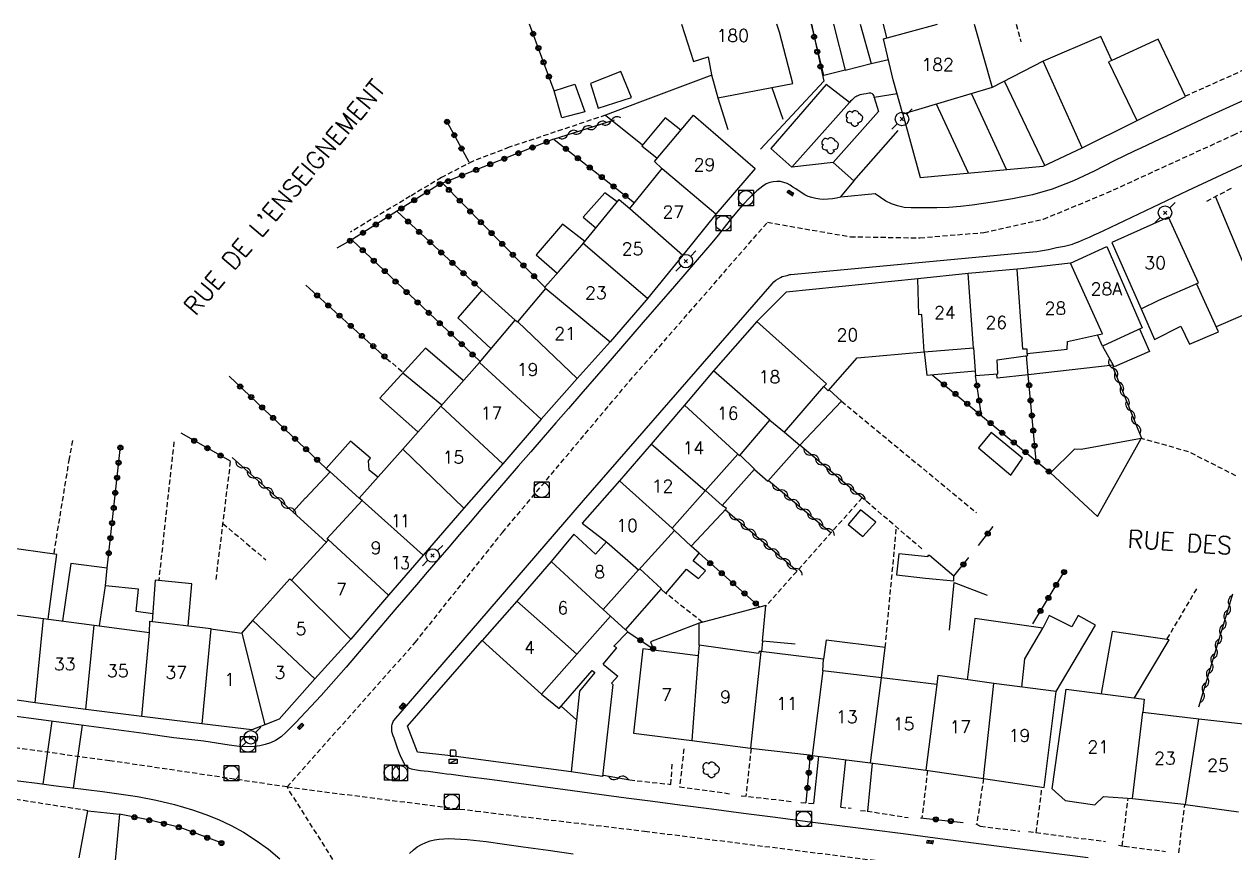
# Model space of a CAD drawing. Header units: millimetres. Extents: x 254999 to 256000, y 142999 to 144000.
# Drawn here: x 255364.5 to 255484.3, y 143918 to 144000 of the extents above; entities that cross this region are included whole.
import ezdxf
from ezdxf.enums import TextEntityAlignment as Align

# ---------------------------------------------------------------- set-up
doc = ezdxf.new("R2010")
doc.units = ezdxf.units.MM
doc.linetypes.add('DASHED', pattern=[0.75, 0.5, -0.25])
doc.layers.get('0').update_dxf_attribs({"linetype": 'CONTINUOUS'})
for name, color, linetype in [('W0001', 6, 'DASHED'), ('W0008', 7, 'CONTINUOUS'), ('W0014', 7, 'CONTINUOUS'), ('W0017', 7, 'CONTINUOUS'), ('W0020', 2, 'CONTINUOUS'), ('W0101', 7, 'CONTINUOUS'), ('W0104', 1, 'CONTINUOUS'), ('W0105', 7, 'CONTINUOUS'), ('W0112', 1, 'DASHED'), ('W0300', 7, 'CONTINUOUS'), ('W0310', 3, 'CONTINUOUS'), ('W0323', 7, 'CONTINUOUS'), ('W0330', 7, 'CONTINUOUS'), ('W0401', 7, 'CONTINUOUS'), ('W0420', 7, 'CONTINUOUS'), ('W0438', 7, 'CONTINUOUS'), ('W0473', 7, 'CONTINUOUS'), ('W0989', 7, 'CONTINUOUS'), ('W0991', 7, 'CONTINUOUS'), ('W1102', 7, 'CONTINUOUS')]:
    doc.layers.add(name, color=color, linetype=linetype)
doc.styles.get("Standard").update_dxf_attribs({"font": 'romans.shx', "width": 0.85})

# ---------------------------------------------------------------- blocks, each defined once
blk = doc.blocks.new('T473')
for p, q in [((-0.166667, 0.166667), (0.166667, -0.166667)), ((-0.166667, -0.166667), (0.166667, 0.166667)), ((0.500001, 0.500001), (1.000002, 1.000002)), ((-1.000002, -1.000002), (-0.500001, -0.500001))]:
    blk.add_line(p, q)
blk.add_ellipse((0, 0), major_axis=(0.471405, 0.471405), ratio=1, start_param=5.4977871438, end_param=11.780972451)
blk = doc.blocks.new('T401')
for p, q in [((-0.3, 0.3), (0, 0.3)), ((-0.3, -0.25), (-0.3, 0.3)), ((-0.3, 0.15), (0, 0.15)), ((-0.3, 0), (0, 0)), ((0, 0.3), (0, -0.25)), ((-0.3, -0.15), (0, -0.15)), ((-0.3, -0.25), (-0.3, -0.3)), ((-0.3, -0.3), (0, -0.3)), ((0, -0.3), (0, -0.25))]:
    blk.add_line(p, q)
blk = doc.blocks.new('T420')
for p, q in [((0.75, 0.75), (-0.75, 0.75)), ((-0.75, 0.75), (-0.75, -0.75)), ((0.75, 0.75), (0.75, -0.75)), ((0.75, -0.75), (-0.75, -0.75))]:
    blk.add_line(p, q)
blk.add_ellipse((0, 0), major_axis=(-0.53, 0.53), ratio=1, start_param=3.926991, end_param=10.210176)
blk = doc.blocks.new('T300')
for p, q in [((-0.8, 0.51), (-0.86, 0.34)), ((-0.86, 0.34), (-0.86, 0.17)), ((-0.86, 0.17), (-0.74, 0.06)), ((-0.69, 0.63), (-0.8, 0.51)), ((-0.8, -0.06), (-0.74, 0.06)), ((-0.74, 0.06), (-0.69, 0.11)), ((-0.57, 0.69), (-0.69, 0.63)), ((-0.46, 0.69), (-0.57, 0.69)), ((-0.29, 0.63), (-0.46, 0.69)), ((-0.29, 0.63), (-0.17, 0.74)), ((-0.23, 0.57), (-0.29, 0.63)), ((-0.17, 0.74), (-0.06, 0.8)), ((-0.06, 0.8), (0.06, 0.8)), ((0.06, 0.8), (0.23, 0.74)), ((0.23, 0.74), (0.34, 0.63)), ((0.34, 0.63), (0.4, 0.51)), ((0.46, 0.46), (0.34, 0.46)), ((0.4, 0.51), (0.4, 0.46)), ((0.57, 0.4), (0.46, 0.46)), ((0.57, 0.4), (0.69, 0.29)), ((0.69, 0.29), (0.74, 0.17)), ((0.74, 0.06), (0.69, -0.17)), ((0.74, 0.17), (0.74, 0.06)), ((-0.8, -0.17), (-0.8, -0.06)), ((-0.8, -0.23), (-0.8, -0.17)), ((-0.74, -0.34), (-0.8, -0.23)), ((-0.69, -0.4), (-0.74, -0.34)), ((-0.51, -0.46), (-0.69, -0.4)), ((-0.4, -0.46), (-0.51, -0.46)), ((-0.4, -0.46), (-0.34, -0.46)), ((-0.34, -0.46), (-0.34, -0.4)), ((-0.34, -0.51), (-0.34, -0.46)), ((-0.29, -0.63), (-0.34, -0.51)), ((-0.17, -0.74), (-0.29, -0.63)), ((-0.06, -0.8), (-0.17, -0.74)), ((0.06, -0.8), (-0.06, -0.8)), ((0.17, -0.74), (0.06, -0.8)), ((0.23, -0.69), (0.17, -0.74)), ((0.29, -0.46), (0.23, -0.46)), ((0.29, -0.63), (0.23, -0.69)), ((0.46, -0.4), (0.29, -0.46)), ((0.34, -0.51), (0.29, -0.63)), ((0.34, -0.51), (0.34, -0.46)), ((0.57, -0.34), (0.46, -0.4)), ((0.63, -0.29), (0.57, -0.34)), ((0.69, -0.17), (0.63, -0.29))]:
    blk.add_line(p, q)
blk = doc.blocks.new('T438')
for p, q in [((-0.4, 0.2), (0.4, 0.2)), ((-0.4, -0.2), (-0.4, 0.2)), ((0.15, 1.1), (-0.3, 1.1)), ((-0.3, 1.1), (-0.3, 0.5)), ((-0.3, 0.5), (0.15, 0.5)), ((0.3, 0.65), (0.3, 0.95)), ((0.4, 0.2), (0.4, -0.2))]:
    blk.add_line(p, q)
at = {"flags": 128}
for points in [[(-0.4, -0.2), (0.4, 0.2)], [(0.4, -0.2), (-0.4, -0.2)]]:
    blk.add_lwpolyline(points, dxfattribs=at)
for centre, major_axis, start_param, end_param in [((0.15, 0.95), (0.106, -0.106), 0.785398, 2.356194), ((0.15, 0.65), (0.106, 0.106), 3.926991, 5.497787)]:
    blk.add_ellipse(centre, major_axis=major_axis, ratio=1, start_param=start_param, end_param=end_param)
blk = doc.blocks.new('t310o')
at = {"color": 0, "linetype": 'Continuous'}
for centre, start, end in [((-0.5, 0.38), 216.8699, 323.1304), ((0.5, -0.37), 36.8699, 143.1303)]:
    blk.add_arc(centre, 0.625, start, end, dxfattribs=at)
blk = doc.blocks.new('t323o')
at = {"color": 0, "linetype": 'Continuous'}
for radius in [0.25, 0.15]:
    blk.add_circle((0, 0), radius, dxfattribs=at)

msp = doc.modelspace()

# ---------------------------------------------------------------- linework, layer by layer
at = {"layer": 'W0001'}
for points in [[(255390.5, 143924.52), (255403.19, 143938.82), (255411.83, 143949.71), (255424.37, 143964.66), (255438.06, 143980.4), (255446.26, 143978.97), (255453.14, 143978.86), (255459.47, 143979.39), (255465.38, 143980.71), (255471.64, 143983.3), (255484.16, 143989.03), (255505.51, 143998.67), (255508.68, 144000)], [(255390.5, 143924.52), (255372.96, 143927.12), (255359.56, 143928.92), (255346.14, 143930.69), (255339.13, 143931.63), (255333.83, 143931.78), (255330.3, 143930.93), (255325.17, 143928.2), (255315.01, 143921.88), (255310.06, 143918.79), (255307.18, 143916.39), (255305.92, 143914.04)], [(255390.5, 143924.52), (255409.2, 143922.14), (255425.9, 143920.15), (255457.73, 143916.13), (255484.25, 143912.48), (255522.9, 143907.65), (255546.25, 143904.2)], [(255434.12, 143854.58), (255428.91, 143862.99), (255416.13, 143883.48), (255402.68, 143905.33), (255390.5, 143924.52)]]:
    msp.add_lwpolyline(points, dxfattribs=at)
at = {"layer": 'W0008'}
for points in [[(255485.96, 143992.81), (255483.78, 143991.82), (255481.61, 143990.82), (255479.44, 143989.82), (255478.8, 143989.53), (255478.17, 143989.23), (255477.54, 143988.93), (255476.9, 143988.63), (255476.27, 143988.34), (255475.64, 143988.04), (255475.01, 143987.74), (255474.37, 143987.45), (255472.37, 143986.47), (255470.38, 143985.45), (255468.35, 143984.49), (255466.25, 143983.69), (255464.3, 143983.13), (255462.32, 143982.71), (255460.33, 143982.38), (255458.33, 143982.1), (255457.16, 143981.97), (255456, 143981.88), (255454.82, 143981.83), (255453.65, 143981.82), (255452.97, 143981.82), (255452.28, 143981.82), (255451.6, 143981.87), (255450.92, 143982.02), (255450.33, 143982.23), (255449.76, 143982.5), (255449.23, 143982.84), (255448.73, 143983.23)], [(255448.73, 143983.23), (255445.32, 143982.88)]]:
    msp.add_lwpolyline(points, dxfattribs=at)
at = {"layer": 'W0014'}
for points in [[(255445.76, 143995.45), (255448.31, 143996.1)], [(255479.68, 143983.53), (255502.91, 143994.36)], [(255448.61, 143992.74), (255448.61, 143992.85), (255448.58, 143992.96), (255448.52, 143993.05), (255448.44, 143993.12), (255448.28, 143993.18), (255448.12, 143993.18), (255447.96, 143993.15), (255447.82, 143993.12), (255447.61, 143993.09), (255447.41, 143993.06), (255447.2, 143993), (255447, 143992.93), (255446.9, 143992.89), (255446.81, 143992.83), (255446.72, 143992.77), (255446.63, 143992.7), (255446.52, 143992.6), (255446.4, 143992.5), (255446.29, 143992.39), (255446.19, 143992.27)], [(255444.55, 143986.32), (255440.48, 143985.84)], [(255445.32, 143982.88), (255444.9, 143982.78), (255444.48, 143982.71), (255444.06, 143982.68), (255443.64, 143982.67), (255443.24, 143982.7), (255442.84, 143982.75), (255442.45, 143982.84), (255442.07, 143982.96), (255441.9, 143983.04), (255441.75, 143983.12), (255441.6, 143983.21), (255441.45, 143983.31), (255441.3, 143983.42), (255441.16, 143983.52), (255441.01, 143983.62), (255440.86, 143983.71), (255440.58, 143983.88), (255440.3, 143984.07), (255440, 143984.24), (255439.69, 143984.35), (255439.34, 143984.42), (255438.98, 143984.44), (255438.63, 143984.41), (255438.28, 143984.34), (255437.92, 143984.19), (255437.6, 143983.99), (255437.3, 143983.76), (255437.01, 143983.51), (255436.3, 143982.85), (255435.62, 143982.14), (255434.98, 143981.41), (255434.36, 143980.65), (255433.76, 143979.89), (255433.16, 143979.13), (255432.56, 143978.37), (255431.93, 143977.63), (255428.85, 143974.07), (255425.76, 143970.51), (255422.68, 143966.95), (255419.59, 143963.39), (255418.35, 143961.96), (255417.11, 143960.54), (255415.87, 143959.11), (255414.63, 143957.69), (255413.39, 143956.26), (255412.16, 143954.84), (255410.92, 143953.41), (255409.68, 143951.98), (255408.62, 143950.74), (255407.56, 143949.5), (255406.5, 143948.26), (255405.44, 143947.01), (255404.38, 143945.77), (255403.32, 143944.53), (255402.25, 143943.29), (255401.18, 143942.06), (255398.76, 143939.23), (255396.35, 143936.39), (255393.89, 143933.59), (255391.33, 143930.88), (255390.87, 143930.4), (255390.41, 143929.93), (255389.91, 143929.48), (255389.35, 143929.11), (255388.86, 143928.88), (255388.35, 143928.71), (255387.82, 143928.59), (255387.29, 143928.53), (255386.02, 143928.51), (255384.76, 143928.66), (255383.51, 143928.86), (255382.28, 143929.04), (255379.3, 143929.4), (255376.33, 143929.8), (255373.35, 143930.21), (255370.38, 143930.61), (255364.91, 143931.34), (255359.43, 143932.07)], [(255401.07, 143931.1), (255409.57, 143940.96), (255419.84, 143952.86), (255438.52, 143974.32), (255438.7, 143974.51), (255438.9, 143974.67), (255439.12, 143974.82), (255439.35, 143974.95), (255439.5, 143975.02), (255439.66, 143975.07), (255439.83, 143975.11), (255439.99, 143975.15), (255440.09, 143975.18), (255440.18, 143975.2), (255440.27, 143975.22), (255440.37, 143975.23), (255463.6, 143977.41), (255463.97, 143977.44), (255464.34, 143977.47), (255464.71, 143977.51), (255465.08, 143977.56), (255465.48, 143977.63), (255465.88, 143977.71), (255466.28, 143977.8), (255466.68, 143977.89), (255467.07, 143977.97), (255467.47, 143978.05), (255467.86, 143978.14), (255468.25, 143978.25), (255468.55, 143978.36), (255468.85, 143978.48), (255469.15, 143978.61), (255469.45, 143978.73), (255469.92, 143978.94), (255470.4, 143979.15), (255470.87, 143979.36), (255471.34, 143979.58), (255479.68, 143983.53)], [(255446.61, 143984.49), (255445.24, 143982.87)], [(255469.79, 143917.5), (255462.23, 143918.48), (255454.66, 143919.46), (255451.5, 143919.87), (255448.34, 143920.27), (255445.18, 143920.68), (255442.01, 143921.08), (255438.85, 143921.49), (255435.69, 143921.9), (255432.53, 143922.31), (255429.37, 143922.72), (255426.71, 143923.07), (255424.06, 143923.43), (255421.4, 143923.79), (255418.75, 143924.15), (255416.1, 143924.51), (255413.44, 143924.87), (255410.79, 143925.22), (255408.13, 143925.57), (255407.67, 143925.63), (255407.22, 143925.69), (255406.76, 143925.75), (255406.3, 143925.8), (255405.84, 143925.86), (255405.38, 143925.92), (255404.93, 143925.98), (255404.47, 143926.04), (255404.09, 143926.08), (255403.71, 143926.12), (255403.33, 143926.17), (255402.96, 143926.25), (255402.81, 143926.29), (255402.65, 143926.34), (255402.5, 143926.41), (255402.37, 143926.51), (255402.19, 143926.69), (255402.06, 143926.91), (255401.95, 143927.14), (255401.84, 143927.36), (255401.62, 143927.85), (255401.43, 143928.35), (255401.26, 143928.85), (255401.1, 143929.36), (255401.02, 143929.57), (255400.95, 143929.79), (255400.89, 143930.01), (255400.86, 143930.24), (255400.86, 143930.36), (255400.87, 143930.47), (255400.89, 143930.58), (255400.92, 143930.69), (255400.95, 143930.79), (255400.98, 143930.9), (255401.02, 143931), (255401.07, 143931.1)], [(255334.35, 143929.05), (255340.99, 143928.16), (255347.63, 143927.28), (255354.28, 143926.39), (255360.92, 143925.52), (255362.53, 143925.3), (255364.15, 143925.09), (255365.77, 143924.89), (255367.39, 143924.68), (255369, 143924.47), (255370.62, 143924.27), (255372.24, 143924.06), (255373.85, 143923.85)], [(255373.85, 143923.85), (255375.7, 143923.59), (255377.54, 143923.23), (255379.35, 143922.78), (255381.14, 143922.25), (255382.45, 143921.8), (255383.73, 143921.29), (255384.98, 143920.71), (255386.19, 143920.04), (255387.45, 143919.24), (255388.65, 143918.36), (255389.8, 143917.4)], [(255402.63, 143917.94), (255403.02, 143918.31), (255403.39, 143918.59), (255403.8, 143918.83), (255404.23, 143919.02), (255404.67, 143919.18), (255405.11, 143919.29), (255405.56, 143919.36), (255406.02, 143919.4), (255406.48, 143919.41), (255408.34, 143919.34), (255410.2, 143919.13), (255412.04, 143918.85), (255413.88, 143918.59), (255416.35, 143918.27), (255418.81, 143917.92)]]:
    msp.add_lwpolyline(points, dxfattribs=at)
at = {"layer": 'W0017'}
for points in [[(255485.58, 143975.35), (255482.42, 143982.94)], [(255442.66, 143922.88), (255443.14, 143927.57)], [(255445.31, 143922.51), (255445.81, 143927.22)]]:
    msp.add_lwpolyline(points, dxfattribs=at)
at = {"layer": 'W0020'}
for points in [[(255366.36, 143924.8), (255367.24, 143931.03)], [(255369.37, 143924.4), (255370.25, 143930.63)]]:
    msp.add_lwpolyline(points, dxfattribs=at)
at = {"layer": 'W0101'}
for points in [[(255429.56, 144000), (255430.72, 143996.3), (255432.19, 143996.77), (255432.53, 143995), (255433.15, 143992.72), (255440.57, 143994.12)], [(255440.57, 143994.12), (255439.24, 143999.2), (255438.99, 144000)], [(255449.54, 143998.57), (255454.9, 144000)], [(255458.52, 144000), (255460.29, 143993.75), (255451.45, 143991.1)], [(255451.45, 143991.1), (255450.51, 143994.49), (255449.55, 143998.57)], [(255427.63, 143985.7), (255426.88, 143986.43), (255430.74, 143991.01), (255436.84, 143985.73)], [(255424.42, 143981.78), (255424.42, 143981.78), (255427.63, 143985.71), (255427.63, 143985.7)], [(255436.84, 143985.73), (255432.94, 143981.19), (255432.94, 143981.19)], [(255419.81, 143978.29), (255423.39, 143982.67), (255424.42, 143981.78)], [(255432.94, 143981.19), (255429.69, 143977.14)], [(255472.14, 143978.41), (255475.05, 143971.85), (255476.8, 143972.69), (255480.71, 143974.4), (255477.75, 143980.92)], [(255477.75, 143980.92), (255472.14, 143978.41)], [(255416.12, 143973.85), (255416.01, 143973.99), (255417.4, 143975.54), (255417.39, 143975.53), (255419.71, 143978.17), (255419.81, 143978.29)], [(255468.05, 143976.37), (255468.05, 143976.37), (255471.65, 143977.99)], [(255471.65, 143977.99), (255475.14, 143969.96), (255471.23, 143968.15)], [(255429.69, 143977.14), (255429.69, 143977.14), (255426.18, 143972.87)], [(255468.05, 143976.37), (255463.14, 143975.79), (255462.76, 143975.76)], [(255457.91, 143975.33), (255452.94, 143974.81), (255452.95, 143974.81), (255452.94, 143974.81)], [(255462.76, 143975.76), (255457.91, 143975.33), (255457.91, 143975.33)], [(255413.34, 143970.55), (255416.12, 143973.85)], [(255452.94, 143974.81), (255439.91, 143973.49), (255437, 143970.58)], [(255426.18, 143972.87), (255426.04, 143972.7), (255422.5, 143968.57), (255422.5, 143968.57)], [(255409.56, 143966.54), (255413.09, 143970.73), (255413.34, 143970.55)], [(255437, 143970.58), (255437, 143970.58), (255432.73, 143965.7), (255432.73, 143965.71)], [(255467.75, 143968.62), (255470.74, 143969.27)], [(255471.23, 143968.15), (255470.74, 143969.27)], [(255422.5, 143968.57), (255419.21, 143964.95), (255419.21, 143964.95)], [(255453.58, 143967.58), (255453.58, 143967.58), (255458.46, 143967.97)], [(255458.46, 143967.97), (255458.65, 143965.23), (255460.85, 143965.39), (255460.8, 143966.8), (255463.83, 143967.23), (255463.76, 143967.4)], [(255463.76, 143967.4), (255467.71, 143967.86), (255467.75, 143968.62)], [(255443.64, 143964.15), (255444.08, 143963.72), (255446.92, 143966.98), (255453.58, 143967.58)], [(255405.71, 143962.19), (255409.56, 143966.54)], [(255432.73, 143965.7), (255432.73, 143965.7), (255429.83, 143962.31)], [(255419.21, 143964.95), (255415.67, 143960.93), (255415.67, 143960.93)], [(255438.3, 143960.82), (255439.73, 143959.64), (255443.64, 143964.15)], [(255401.96, 143957.96), (255405.71, 143962.19)], [(255429.83, 143962.31), (255426.54, 143958.46)], [(255415.67, 143960.93), (255411.85, 143956.5)], [(255435.11, 143957.47), (255435.3, 143957.3), (255438.3, 143960.82)], [(255426.54, 143958.46), (255423.41, 143954.81)], [(255397.94, 143952.86), (255397.64, 143953.09), (255401.96, 143957.96)], [(255431.89, 143953.83), (255435.11, 143957.47)], [(255411.85, 143956.5), (255411.85, 143956.5), (255408.01, 143952.11)], [(255423.41, 143954.81), (255423.41, 143954.81), (255419.73, 143950.62)], [(255428.62, 143950.13), (255428.62, 143950.13), (255431.89, 143953.83)], [(255394.6, 143948.99), (255394.45, 143949.08), (255397.95, 143952.87), (255397.94, 143952.86)], [(255408.01, 143952.11), (255403.96, 143947.47)], [(255419.73, 143950.62), (255422.14, 143948.76)], [(255425.3, 143946), (255425.3, 143945.99), (255428.87, 143949.9), (255428.62, 143950.13)], [(255390.93, 143945), (255394.6, 143948.99)], [(255418.89, 143949.54), (255416.65, 143946.83)], [(255422.14, 143948.76), (255422.12, 143948.77), (255421.02, 143947.55), (255418.89, 143949.54)], [(255403.96, 143947.47), (255403.96, 143947.47), (255400.54, 143943.51)], [(255416.65, 143946.83), (255416.65, 143946.83), (255413.24, 143942.92)], [(255387.11, 143941.01), (255387.12, 143941.02), (255390.77, 143945.12), (255390.93, 143945)], [(255421.79, 143942.07), (255425.3, 143946), (255425.3, 143946)], [(255400.54, 143943.51), (255396.8, 143939.16)], [(255413.24, 143942.92), (255409.83, 143939.01)], [(255361.39, 143941.84), (255366.41, 143941.2)], [(255419.17, 143937.65), (255422.53, 143941.43), (255421.79, 143942.07)], [(255366.41, 143941.2), (255371.4, 143940.53)], [(255371.4, 143940.53), (255376.88, 143939.81), (255376.88, 143939.81)], [(255376.88, 143939.81), (255376.91, 143940.92), (255382.95, 143940.2), (255382.95, 143940.18)], [(255386.02, 143939.75), (255387.11, 143941.01)], [(255382.95, 143940.18), (255386.02, 143939.75)], [(255396.8, 143939.16), (255393.25, 143935.23), (255393.25, 143935.23)], [(255409.83, 143939.01), (255415.69, 143933.72), (255419.17, 143937.65)], [(255431.2, 143937.51), (255425.71, 143938.18), (255424.81, 143929.86)], [(255437.4, 143937.92), (255437.23, 143937.94), (255437.18, 143937.73), (255431.31, 143938.54), (255431.21, 143937.51), (255431.2, 143937.51)], [(255443.55, 143936.03), (255443.61, 143937.16), (255437.4, 143937.92)], [(255449.35, 143935.33), (255443.55, 143936.03)], [(255460.45, 143934.77), (255454.92, 143935.56), (255454.83, 143934.67)], [(255393.25, 143935.23), (255389.72, 143931.24), (255388.3, 143930.67)], [(255454.83, 143934.67), (255454.83, 143934.67), (255449.35, 143935.33)], [(255459.45, 143925.37), (255465.43, 143924.46), (255466.65, 143933.97), (255460.45, 143934.77)], [(255365.58, 143932.86), (255360.78, 143933.55)], [(255466.24, 143924.34), (255467.63, 143934.2), (255475.33, 143933.22), (255475.2, 143931.93)], [(255370.58, 143932.19), (255365.58, 143932.86), (255365.58, 143932.86)], [(255376.12, 143931.51), (255376.12, 143931.51), (255370.58, 143932.19), (255370.58, 143932.19)], [(255475.2, 143931.93), (255480.75, 143931.28)], [(255382.06, 143930.77), (255376.12, 143931.51)], [(255388.3, 143930.67), (255387.03, 143930.17), (255382.06, 143930.77), (255382.06, 143930.77)], [(255480.75, 143931.28), (255485.77, 143930.7)], [(255424.81, 143929.86), (255430.58, 143929.11)], [(255430.58, 143929.11), (255436.38, 143928.35)], [(255436.38, 143928.35), (255436.38, 143928.35), (255442.21, 143927.69), (255442.48, 143927.65)], [(255442.48, 143927.65), (255448.25, 143926.9)], [(255448.25, 143926.9), (255453.73, 143926.2)], [(255453.73, 143926.2), (255459.45, 143925.37), (255459.45, 143925.37)], [(255466.24, 143924.34), (255467.52, 143923.17), (255470.46, 143922.75), (255471.32, 143923.57), (255474.18, 143923.39)], [(255474.18, 143923.39), (255474.18, 143923.39), (255479.27, 143922.81), (255479.45, 143922.78)], [(255479.45, 143922.78), (255484.67, 143922.07)]]:
    msp.add_lwpolyline(points, dxfattribs=at)
at = {"layer": 'W0104'}
for points in [[(255454.85, 144000), (255454.86, 143999.99)], [(255469.2, 143987.78), (255479.45, 143992.84), (255476.74, 143998.51), (255472.16, 143996.42), (255472.15, 143996.42), (255471.07, 143998.79), (255465.35, 143996.35)], [(255465.35, 143996.35), (255460.29, 143993.75)], [(255469.2, 143987.78), (255465.35, 143996.35)], [(255472.15, 143996.42), (255471.83, 143996.27), (255474.62, 143990.46)], [(255432.54, 143994.97), (255425.43, 143992.28), (255422.03, 143991)], [(255465.5, 143986.02), (255461.51, 143994.38)], [(255438.48, 143993.73), (255439.59, 143990.6)], [(255461.71, 143985.62), (255458.26, 143993.14)], [(255433.15, 143992.72), (255434.13, 143989.59)], [(255457.96, 143985.27), (255454.8, 143992.1)], [(255422.03, 143991), (255425.68, 143988.05)], [(255429.47, 143989.51), (255427.92, 143990.73), (255425.61, 143987.98), (255427.15, 143986.74)], [(255451.45, 143991.1), (255453.16, 143984.83), (255465.36, 143985.96), (255469.2, 143987.78)], [(255423.19, 143982.42), (255421.96, 143983.33), (255419.8, 143980.9), (255421.08, 143979.84)], [(255419.98, 143978.5), (255417.77, 143980.22), (255415.15, 143977.18), (255417.23, 143975.35)], [(255475.05, 143971.85), (255476.36, 143968.8), (255478.97, 143970.11), (255479.82, 143968.34), (255482.7, 143969.55), (255480.54, 143974.33)], [(255413.09, 143970.73), (255409.79, 143973.67), (255407.4, 143970.96), (255410.7, 143967.89)], [(255486.99, 143972), (255482.48, 143970.04)], [(255474.89, 143969.85), (255475.86, 143967.63), (255472.36, 143966.11), (255472.28, 143966.27)], [(255407.95, 143964.73), (255404.2, 143967.95), (255399.69, 143962.99), (255403.45, 143959.65)], [(255471.23, 143968.15), (255472.28, 143966.27)], [(255453.58, 143967.58), (255453.84, 143965.27), (255458.62, 143965.69)], [(255463.87, 143965.31), (255463.7, 143967.22)], [(255405.83, 143962.32), (255401.96, 143965.48)], [(255472.28, 143966.27), (255463.87, 143965.31), (255460.79, 143964.99), (255460.77, 143965.39)], [(255430.49, 143948.35), (255434, 143952.07), (255433.58, 143952.37), (255433.58, 143952.38), (255436.76, 143955.96), (255436.76, 143955.95), (255438.08, 143954.79), (255441.27, 143958.36), (255445.39, 143962.69), (255444.16, 143963.82)], [(255439.73, 143959.64), (255441.27, 143958.36)], [(255399.49, 143955.17), (255398.62, 143955.88), (255398.55, 143956.79), (255398.76, 143957.07), (255396.79, 143958.75), (255394.38, 143956.04), (255394.76, 143955.72), (255392.33, 143953.11), (255392.34, 143953.12), (255391.09, 143951.74), (255394.38, 143948.76)], [(255436.76, 143955.96), (255435.36, 143957.37)], [(255397.64, 143953.09), (255394.76, 143955.72)], [(255431.92, 143953.86), (255433.58, 143952.38)], [(255428.87, 143949.9), (255430.49, 143948.35)], [(255366.85, 143941.14), (255367.37, 143945.12), (255367.7, 143947.53), (255362.53, 143948.24), (255362.24, 143945.83), (255362.01, 143945.84), (255361.49, 143941.83)], [(255427.55, 143944.09), (255427.54, 143944.08), (255428.01, 143943.68), (255430.04, 143946.09), (255431.24, 143945.16), (255431.91, 143945.91), (255430.7, 143946.91), (255431.28, 143947.66), (255430.49, 143948.35)], [(255372.52, 143944.42), (255372.68, 143946.17), (255369.09, 143946.62), (255368.26, 143940.95)], [(255425.42, 143946.12), (255427.57, 143944.14), (255427.55, 143944.09)], [(255371.94, 143940.46), (255372.52, 143944.42)], [(255377.2, 143941.66), (255375.58, 143941.87), (255375.81, 143944.08), (255372.52, 143944.43), (255372.52, 143944.42)], [(255380.73, 143940.46), (255381.08, 143944.62), (255377.46, 143945), (255377.14, 143940.89)], [(255424.02, 143940.08), (255427.55, 143944.09)], [(255422.53, 143941.43), (255424.02, 143940.08)], [(255437.57, 143938.96), (255437.91, 143942.49), (255431.3, 143940.73), (255426.48, 143938.9), (255426.79, 143938.05)], [(255466.65, 143933.97), (255470.52, 143940.54), (255468.81, 143941.48), (255468.19, 143940.36), (255465.93, 143941.5), (255465.32, 143940.24), (255465.3, 143940.24), (255458.57, 143941.2), (255457.83, 143935.14)], [(255431.31, 143938.54), (255431.31, 143940.73)], [(255463.24, 143934.41), (255463.52, 143937.21), (255465.3, 143940.24)], [(255421.8, 143936.69), (255423.13, 143938.29), (255422.86, 143938.47), (255424.24, 143939.87), (255424.02, 143940.09), (255424.02, 143940.08)], [(255449.35, 143935.33), (255449.71, 143938.33), (255443.87, 143939.05), (255443.61, 143937.16)], [(255474.39, 143933.34), (255477.81, 143939.08), (255472.18, 143939.9), (255471.09, 143933.76)], [(255418.61, 143926.01), (255406.71, 143927.6), (255406.7, 143927.6), (255403.43, 143927.98), (255402.42, 143930.53), (255409.83, 143939.01)], [(255437.57, 143938.96), (255437.47, 143937.91)], [(255440.79, 143938.65), (255437.57, 143938.96)], [(255421.8, 143936.69), (255423.26, 143935.49), (255422.61, 143934.78), (255422.76, 143934.66), (255421.73, 143925.55), (255418.61, 143926.01)], [(255415.69, 143933.72), (255417.44, 143932.28), (255420.69, 143936.05), (255420.98, 143935.84), (255419.46, 143934.01), (255418.61, 143926.01)], [(255417.64, 143932.52), (255419.16, 143931.17)], [(255369.93, 143917.52), (255370.79, 143922.17), (255373.92, 143921.82), (255373.15, 143913.73)]]:
    msp.add_lwpolyline(points, dxfattribs=at)
for points in [[(255421.31, 143991.69), (255424.61, 143992.75), (255423.54, 143995.31), (255420.53, 143994.15)], [(255416.94, 143993.42), (255418.98, 143994.08), (255419.98, 143991.33), (255417.7, 143990.74)], [(255462.15, 143955.39), (255463.29, 143957.06), (255460.19, 143959.59), (255458.95, 143958.07)], [(255470.73, 143951.29), (255475.05, 143959.02), (255469.11, 143957.91), (255468.44, 143957.95), (255466.07, 143955.61)], [(255447.48, 143949.3), (255448.78, 143950.71), (255447.27, 143951.95), (255446.04, 143950.49)], [(255450.82, 143945.52), (255453.69, 143945.2), (255456.51, 143944.92), (255456.52, 143945.37), (255454.08, 143947.44), (255453.94, 143947.43), (255453.92, 143947.29), (255451.06, 143947.59)]]:
    msp.add_lwpolyline(points, close=True, dxfattribs=at)
at = {"layer": 'W0105'}
for points in [[(255444.6, 144000), (255445.76, 143995.45), (255443.65, 143994.93), (255442.41, 144000)], [(255447.22, 144000), (255448.31, 143996.1), (255450.04, 143996.5)], [(255450.89, 143993.12), (255448.61, 143992.74), (255449.05, 143991.36), (255444.55, 143986.32)], [(255446.61, 143984.49), (255451.01, 143989.48)], [(255446.61, 143984.49), (255444.55, 143986.32)]]:
    msp.add_lwpolyline(points, dxfattribs=at)
msp.add_lwpolyline([(255440.48, 143985.84), (255446.19, 143992.27), (255443.88, 143994.05), (255438.38, 143987.69)], close=True, dxfattribs=at)
at = {"layer": 'W0112'}
for points in [[(255462.69, 144000), (255463.13, 143998.25)], [(255491.47, 143998.27), (255479.43, 143992.88)], [(255422.03, 143991), (255412.49, 143987.82), (255408.85, 143986.43), (255405.78, 143984.82), (255402.7, 143982.98), (255396.78, 143979.43)], [(255483.95, 143983.73), (255481.42, 143982.42)], [(255400.36, 143966.93), (255402.01, 143965.54)], [(255445.39, 143962.69), (255458.76, 143951.65)], [(255369.27, 143958.8), (255368.93, 143957.01), (255367.39, 143947.57)], [(255379.3, 143958.67), (255377.8, 143944.96)], [(255484.43, 143955.31), (255479.74, 143957.69), (255475.05, 143959.02)], [(255383.48, 143945.06), (255384.92, 143956.76)], [(255453.34, 143948.08), (255447.43, 143953.14), (255437.9, 143942.43)], [(255384.16, 143950.58), (255388.41, 143947.01)], [(255449.71, 143938.33), (255450.83, 143950.23)], [(255480.52, 143944.12), (255477.56, 143939.11)], [(255431.61, 143940.81), (255428.01, 143943.68)], [(255429.78, 143928.31), (255429.36, 143924.54), (255434.53, 143923.83)], [(255436.44, 143928.34), (255435.91, 143923.61)], [(255424.42, 143925.22), (255428.5, 143924.78), (255428.65, 143926.95)], [(255453.9, 143926.17), (255453.35, 143921.46)], [(255459.44, 143925.37), (255458.77, 143920.81)], [(255370.79, 143922.17), (255357.79, 143924.19)], [(255435.44, 143923.66), (255440.49, 143923.09)], [(255464.67, 143920), (255465.23, 143924.49)], [(255441.37, 143922.98), (255442.66, 143922.88)], [(255445.31, 143922.51), (255446.33, 143922.43)], [(255473.16, 143918.7), (255473.77, 143923.41)], [(255478.77, 143918.02), (255479.37, 143922.79)], [(255447.25, 143922.18), (255447.92, 143922.14), (255451.98, 143921.49)], [(255458.67, 143920.86), (255459.14, 143920.64), (255459.13, 143920.64), (255463.03, 143920.16)], [(255463.89, 143920.1), (255471.52, 143919.13)], [(255472.79, 143918.76), (255473.38, 143918.66), (255477.45, 143918.15)]]:
    msp.add_lwpolyline(points, dxfattribs=at)
at = {"layer": 'W0300'}
for points in [[(255443.63, 143994.35), (255437.38, 143987.63)], [(255456.06, 143940.03), (255456.54, 143944.75), (255459.81, 143943.51)]]:
    msp.add_lwpolyline(points, dxfattribs=at)
at = {"layer": 'W0310'}
for points in [[(255449.51, 144000), (255449.83, 143998.65)], [(255416.88, 143988.63), (255422.9, 143990.53)], [(255475.11, 143959.01), (255472.24, 143966.09)], [(255447.43, 143953.14), (255441.27, 143958.36)], [(255391.09, 143951.74), (255385.06, 143957.13)], [(255438.15, 143954.86), (255444.36, 143949.68)], [(255433.89, 143951.96), (255440.99, 143945.9)], [(255480.77, 143932.45), (255484.12, 143943.62)], [(255421.83, 143925.68), (255424.43, 143925.22)]]:
    msp.add_lwpolyline(points, dxfattribs=at)
at = {"layer": 'W0323'}
for points in [[(255416.94, 143993.42), (255414.51, 144000)], [(255442.4, 144000), (255443.62, 143994.35)], [(255406.2, 143990.61), (255408.49, 143986.38)], [(255416.88, 143988.63), (255405.89, 143984.26), (255416.01, 143973.99)], [(255416.93, 143988.6), (255424.88, 143982.33)], [(255405.77, 143984.27), (255397.01, 143978.72), (255395.44, 143977.84)], [(255409.79, 143973.67), (255401.38, 143981.49)], [(255409.62, 143966.61), (255396.9, 143978.66)], [(255392.36, 143974.18), (255400.36, 143966.93)], [(255384.77, 143965.18), (255394.38, 143956.04)], [(255454.36, 143965.32), (255466.07, 143955.61)], [(255459.23, 143961.28), (255458.65, 143965.23)], [(255464.64, 143956.8), (255463.87, 143965.31)], [(255384.92, 143956.76), (255380.01, 143959.52)], [(255372.68, 143946.17), (255374.01, 143958.23)], [(255458.93, 143948.42), (255460.41, 143950.29)], [(255431.28, 143947.66), (255437.3, 143942.33)], [(255456.52, 143945.37), (255458, 143947.23)], [(255464.31, 143940.66), (255467.49, 143945.92)], [(255424.24, 143939.87), (255426.74, 143938.19)], [(255441.88, 143922.94), (255442.31, 143927.67)], [(255384.08, 143918.95), (255379.92, 143920.5), (255376.75, 143921.26), (255373.92, 143921.82)], [(255453.21, 143921.47), (255457.42, 143921.02)]]:
    msp.add_lwpolyline(points, dxfattribs=at)
at = {"layer": 'W0330'}
msp.add_lwpolyline([(255448.43, 143926.88), (255447.96, 143922.14)], dxfattribs=at)
at = {"layer": 'W1102'}
for points in [[(255432.94, 143981.19), (255427.63, 143985.7)], [(255424.42, 143981.78), (255429.69, 143977.14)], [(255426.18, 143972.87), (255419.81, 143978.29)], [(255470.74, 143969.27), (255471.21, 143969.37), (255468.05, 143976.37)], [(255458.46, 143967.97), (255457.91, 143975.33)], [(255463.76, 143967.4), (255463.75, 143967.86), (255463.32, 143967.83), (255462.76, 143975.76)], [(255416.12, 143973.85), (255422.5, 143968.57)], [(255453.58, 143967.58), (255453.32, 143971.27), (255453.05, 143971.25), (255452.94, 143974.81)], [(255413.34, 143970.55), (255419.21, 143964.95)], [(255443.64, 143964.15), (255443.9, 143964.42), (255437, 143970.58)], [(255415.67, 143960.93), (255409.56, 143966.54)], [(255438.3, 143960.82), (255432.73, 143965.7)], [(255405.71, 143962.19), (255411.85, 143956.5)], [(255435.11, 143957.47), (255429.83, 143962.31)], [(255431.89, 143953.83), (255426.54, 143958.46)], [(255408.01, 143952.11), (255401.96, 143957.96)], [(255428.62, 143950.13), (255423.41, 143954.81)], [(255397.94, 143952.86), (255403.96, 143947.47)], [(255400.54, 143943.51), (255394.6, 143948.99)], [(255422.14, 143948.76), (255425.3, 143946)], [(255416.65, 143946.83), (255421.79, 143942.07)], [(255390.93, 143945), (255396.8, 143939.16)], [(255419.17, 143937.65), (255413.24, 143942.92)], [(255365.58, 143932.86), (255366.41, 143941.2)], [(255370.58, 143932.19), (255371.4, 143940.53)], [(255393.25, 143935.23), (255387.11, 143941.01)], [(255376.12, 143931.51), (255376.88, 143939.81)], [(255382.95, 143940.18), (255382.06, 143930.77)], [(255386.02, 143939.75), (255388.3, 143930.67)], [(255437.4, 143937.92), (255436.38, 143928.35)], [(255431.2, 143937.51), (255430.58, 143929.11)], [(255443.55, 143936.03), (255442.48, 143927.65)], [(255448.25, 143926.9), (255449.35, 143935.33)], [(255454.83, 143934.67), (255453.73, 143926.2)], [(255459.45, 143925.37), (255460.45, 143934.77)], [(255474.18, 143923.39), (255475.2, 143931.93)], [(255479.45, 143922.78), (255480.75, 143931.28)]]:
    msp.add_lwpolyline(points, dxfattribs=at)

# ---------------------------------------------------------------- block references
at = {"layer": 'W0300'}
for p in [(255446.71, 143990.67), (255444.31, 143987.99), (255432.52, 143926.22)]:
    msp.add_blockref('T300', p, dxfattribs=at)
at = {"layer": 'W0310'}
for p, rotation in [((255422.6, 143990.43), 17.54515605062736), ((255418.31, 143989.08), 17.54515605062736), ((255419.74, 143989.53), 17.54515605062736), ((255421.17, 143989.98), 17.54515605062736), ((255472.29, 143965.96), 112.0436734949278), ((255472.86, 143964.57), 112.0436734949278), ((255473.42, 143963.18), 112.0436734949278), ((255473.98, 143961.79), 112.0436734949278), ((255474.55, 143960.4), 112.0436734949278), ((255442.41, 143957.39), 139.7386580674623), ((255443.56, 143956.43), 139.7386580674623), ((255386.18, 143956.13), 138.1870534909067), ((255387.3, 143955.13), 138.1870534909067), ((255444.7, 143955.46), 139.7386580674623), ((255388.41, 143954.13), 138.1870534909067), ((255439.31, 143953.9), 320.1345274351212), ((255445.85, 143954.49), 139.7386580674623), ((255389.53, 143953.13), 138.1870534909067), ((255440.46, 143952.94), 320.1345274351212), ((255446.99, 143953.52), 139.7386580674623), ((255390.65, 143952.13), 138.1870534909067), ((255441.61, 143951.98), 320.1345274351212), ((255435.03, 143950.99), 319.4952076220939), ((255442.76, 143951.02), 320.1345274351212), ((255436.17, 143950.01), 319.4952076220939), ((255437.31, 143949.04), 319.4952076220939), ((255443.91, 143950.06), 320.1345274351212), ((255438.45, 143948.06), 319.4952076220939), ((255439.59, 143947.09), 319.4952076220939), ((255440.73, 143946.12), 319.4952076220939), ((255483.79, 143942.5), 73.29042529725062), ((255483.35, 143941.06), 73.29042529725062), ((255482.92, 143939.63), 73.29042529725062), ((255482.49, 143938.19), 73.29042529725062), ((255482.06, 143936.75), 73.29042529725062), ((255481.63, 143935.32), 73.29042529725062), ((255481.2, 143933.88), 73.29042529725062), ((255423.3, 143925.42), 349.9241491275044)]:
    msp.add_blockref('t310o', p, dxfattribs=dict(at, rotation=rotation))
at = {"layer": 'W0323'}
for p, rotation in [((255414.86, 143999.05), 110.2540017667981), ((255442.67, 143998.75), 282.1315578401098), ((255415.38, 143997.64), 110.2540017667981), ((255415.9, 143996.23), 110.2540017667981), ((255442.99, 143997.28), 282.1315578401098), ((255443.3, 143995.82), 282.1315578401098), ((255416.42, 143994.82), 110.2540017667981), ((255406.34, 143990.34), 298.4384067012143), ((255407.06, 143989.02), 298.4384067012143), ((255416.19, 143988.35), 201.6853297438828), ((255407.77, 143987.7), 298.4384067012143), ((255412.01, 143986.69), 201.6853297438828), ((255413.4, 143987.24), 201.6853297438828), ((255414.8, 143987.8), 201.6853297438828), ((255418.11, 143987.67), 321.7339436067879), ((255419.29, 143986.74), 321.7339436067879), ((255409.22, 143985.58), 201.6853297438828), ((255410.62, 143986.14), 201.6853297438828), ((255420.47, 143985.81), 321.7339436067879), ((255406.44, 143984.47), 201.6853297438828), ((255407.83, 143985.03), 201.6853297438828), ((255421.65, 143984.88), 321.7339436067879), ((255404.36, 143983.38), 212.3644032450312), ((255405.62, 143984.18), 212.3644032450312), ((255406.53, 143983.6), 314.5728050081112), ((255422.82, 143983.95), 321.7339436067879), ((255424, 143983.02), 321.7339436067879), ((255403.09, 143982.58), 212.3644032450312), ((255407.59, 143982.54), 314.5728050081112), ((255400.55, 143980.97), 212.3644032450312), ((255401.82, 143981.77), 212.3644032450312), ((255408.64, 143981.47), 314.5728050081112), ((255399.29, 143980.17), 212.3644032450312), ((255402.48, 143980.47), 137.0702004688793), ((255403.58, 143979.45), 137.0702004688793), ((255409.69, 143980.4), 314.5728050081112), ((255396.75, 143978.57), 209.4394286050171), ((255398.02, 143979.36), 212.3644032450312), ((255404.67, 143978.43), 137.0702004688793), ((255410.75, 143979.33), 314.5728050081112), ((255411.8, 143978.26), 314.5728050081112), ((255397.99, 143977.63), 136.5351668185826), ((255405.77, 143977.41), 137.0702004688793), ((255412.85, 143977.19), 314.5728050081112), ((255399.08, 143976.6), 136.5351668185826), ((255406.87, 143976.38), 137.0702004688793), ((255413.9, 143976.13), 314.5728050081112), ((255400.17, 143975.57), 136.5351668185826), ((255407.97, 143975.36), 137.0702004688793), ((255414.96, 143975.06), 314.5728050081112), ((255401.25, 143974.53), 136.5351668185826), ((255402.34, 143973.5), 136.5351668185826), ((255409.07, 143974.34), 137.0702004688793), ((255393.47, 143973.17), 317.8309839702475), ((255403.43, 143972.47), 136.5351668185826), ((255394.58, 143972.17), 317.8309839702475), ((255395.69, 143971.16), 317.8309839702475), ((255404.52, 143971.44), 136.5351668185826), ((255396.81, 143970.15), 317.8309839702475), ((255405.61, 143970.41), 136.5351668185826), ((255397.92, 143969.15), 317.8309839702475), ((255406.7, 143969.37), 136.5351668185826), ((255399.03, 143968.14), 317.8309839702475), ((255407.79, 143968.34), 136.5351668185826), ((255400.14, 143967.13), 317.8309839702475), ((255408.87, 143967.31), 136.5351668185826), ((255385.86, 143964.14), 316.4282720464585), ((255455.52, 143964.36), 320.317939074142), ((255458.8, 143964.25), 98.36964538780556), ((255463.96, 143964.27), 95.15377768841711), ((255386.95, 143963.11), 316.4282720464585), ((255456.67, 143963.41), 320.317939074142), ((255459.02, 143962.76), 98.36964538780556), ((255464.1, 143962.77), 95.15377768841711), ((255388.03, 143962.08), 316.4282720464585), ((255457.83, 143962.45), 320.317939074142), ((255458.98, 143961.49), 320.317939074142), ((255389.12, 143961.04), 316.4282720464585), ((255460.14, 143960.53), 320.317939074142), ((255464.23, 143961.28), 95.15377768841711), ((255390.21, 143960.01), 316.4282720464585), ((255461.29, 143959.57), 320.317939074142), ((255464.37, 143959.79), 95.15377768841711), ((255374, 143958.1), 83.71802297471909), ((255381.32, 143958.79), 150.5834000964699), ((255382.62, 143958.05), 150.5834000964699), ((255391.29, 143958.97), 316.4282720464585), ((255392.38, 143957.94), 316.4282720464585), ((255462.44, 143958.62), 320.317939074142), ((255464.5, 143958.29), 95.15377768841711), ((255383.93, 143957.31), 150.5834000964699), ((255393.47, 143956.91), 316.4282720464585), ((255463.6, 143957.66), 320.317939074142), ((255464.75, 143956.7), 320.317939074142), ((255373.83, 143956.61), 83.71802297471909), ((255465.91, 143955.74), 320.317939074142), ((255373.67, 143955.12), 83.71802297471909), ((255373.5, 143953.63), 83.71802297471909), ((255373.34, 143952.13), 83.71802297471909), ((255373.18, 143950.64), 83.71802297471909), ((255459.86, 143949.59), 51.70001696224647), ((255373.01, 143949.15), 83.71802297471909), ((255372.85, 143947.66), 83.71802297471909), ((255432.4, 143946.66), 318.5090740337911), ((255457.45, 143946.55), 51.70001696211109), ((255433.53, 143945.67), 318.5090740337911), ((255434.65, 143944.68), 318.5090740337911), ((255467.41, 143945.79), 58.85510603713183), ((255435.78, 143943.68), 318.5090740337911), ((255466.63, 143944.51), 58.85510603713183), ((255436.9, 143942.69), 318.5090740337911), ((255465.86, 143943.23), 58.85510603713183), ((255465.08, 143941.94), 58.85510603713183), ((255425.48, 143939.04), 326.1149241345459), ((255426.73, 143938.2), 326.1149241345459), ((255442.29, 143927.42), 84.8208522953168), ((255442.15, 143925.93), 84.8208522953168), ((255442.02, 143924.43), 84.8208522953168), ((255375.4, 143921.53), 168.7874363726649), ((255376.87, 143921.23), 166.4809604278826), ((255378.32, 143920.88), 166.4809604278826), ((255454.71, 143921.31), 353.8196474536717), ((255456.2, 143921.15), 353.8196474536717), ((255379.78, 143920.53), 166.4809604278826), ((255381.19, 143920.02), 159.5088697398006), ((255382.6, 143919.5), 159.5088697398006), ((255384, 143918.97), 159.5088697398006)]:
    msp.add_blockref('t323o', p, dxfattribs=dict(at, rotation=rotation))
at = {"layer": 'W0401'}
for p, rotation in [((255440.43, 143983.43), 57.3440452722233), ((255402.02, 143932.44), 319.216404296004), ((255391.74, 143930.63), 135.3005049868122), ((255454.18, 143919.22), 82.6020301814171)]:
    msp.add_blockref('T401', p, dxfattribs=dict(at, rotation=rotation))
at = {"layer": 'W0420'}
for p in [(255435.93, 143982.78), (255433.68, 143980.3), (255415.7, 143953.92), (255386.62, 143928.72), (255384.98, 143925.88), (255400.86, 143925.94), (255401.67, 143925.89), (255406.79, 143923.03), (255441.66, 143921.36)]:
    msp.add_blockref('T420', p, dxfattribs=at)
at = {"layer": 'W0438'}
msp.add_blockref('T438', (255406.94, 143927.06), dxfattribs=at)
at = {"layer": 'W0473'}
for p in [(255451.37, 143990.62), (255477.41, 143981.35), (255429.97, 143976.56), (255404.91, 143947.42), (255386.91, 143929.43)]:
    msp.add_blockref('T473', p, dxfattribs=at)

# ---------------------------------------------------------------- texts
at = {"layer": 'W0989'}
for s, rotation, p in [("RUE DE L'ENSEIGNEMENT", 50.0139, (255380.79, 143971.62)), ('RUE DES HEIDS', 356.255, (255473.71, 143949.08))]:
    msp.add_text(s, height=1.75, rotation=rotation, dxfattribs=at).set_placement(p, align=Align.MIDDLE_LEFT)
at = {"layer": 'W0991'}
for s, p in [('180', (255434.62, 143998.88)), ('182', (255454.9, 143996)), ('29', (255431.82, 143986.1)), ('27', (255428.74, 143981.42)), ('25', (255424.7, 143977.77)), ('30', (255476.43, 143976.38)), ('23', (255421.07, 143973.43)), ('28A', (255471.6, 143973.81)), ('24', (255455.62, 143971.46)), ('28', (255466.56, 143971.89)), ('26', (255460.7, 143970.49)), ('21', (255418.02, 143969.4)), ('20', (255445.97, 143969.26)), ('19', (255414.31, 143965.83)), ('18', (255438.26, 143965.11)), ('17', (255410.73, 143961.52)), ('16', (255434.12, 143961.5)), ('14', (255430.72, 143958.07)), ('15', (255406.97, 143957.15)), ('12', (255427.67, 143954.3)), ('10', (255424.16, 143950.4)), ('9', (255399.31, 143948.19)), ('8', (255421.44, 143945.8)), ('7', (255395.89, 143944.08)), ('6', (255417.8, 143942.24)), ('5', (255391.89, 143940.18)), ('4', (255414.51, 143938.32)), ('33', (255368.49, 143936.69)), ('35', (255373.75, 143936.02)), ('37', (255379.53, 143935.85)), ('1', (255384.82, 143935.17)), ('3', (255389.8, 143935.84)), ('7', (255428.07, 143933.64)), ('9', (255433.91, 143933.44)), ('11', (255439.99, 143932.78)), ('13', (255445.91, 143931.47)), ('15', (255451.54, 143930.76)), ('17', (255457.14, 143930.46)), ('19', (255463, 143929.62)), ('21', (255470.8, 143928.48)), ('23', (255477.4, 143927.36)), ('25', (255482.65, 143926.68))]:
    msp.add_text(s, height=1.25, dxfattribs=at).set_placement(p, align=Align.MIDDLE_CENTER)
at = {"layer": 'W0991', "insert": (255400.82, 143951.48), "char_height": 1.25, "attachment_point": 1}
msp.add_mtext('11\\P\\P13      ', dxfattribs=at)

doc.saveas('drawing.dxf')
